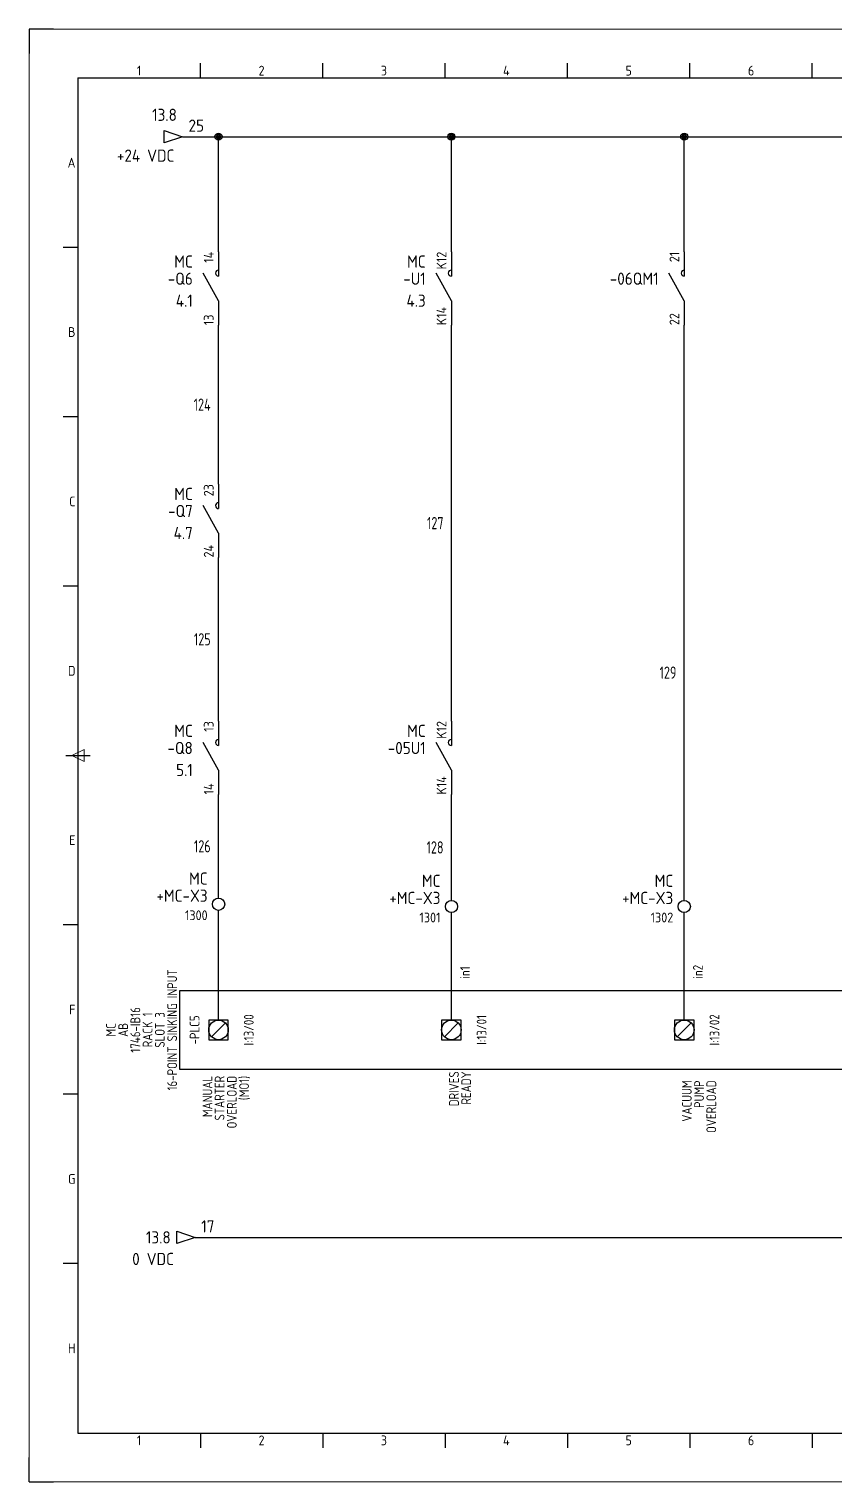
# Model space of a CAD drawing. Header units: millimetres. Extents: x 0 to 841, y 0 to 594.
# Drawn here: x 0 to 330, y 0 to 594 of the extents above; entities that cross this region are included whole.
import ezdxf
from ezdxf.enums import TextEntityAlignment as Align

# ---------------------------------------------------------------- set-up
doc = ezdxf.new("R2010")
doc.units = ezdxf.units.MM
doc.header["$LTSCALE"] = 12
for name, color, linetype in [('AE_BOR', 1, 'Continuous'), ('BLU_1.0mm^2', 5, 'Continuous'), ('BLU_1.5mm^2', 5, 'Continuous'), ('DESC', 150, 'Continuous'), ('GRN_1.0mm^2', 3, 'Continuous'), ('GRY_0.5mm^2', 9, 'Continuous'), ('LOC', 8, 'Continuous'), ('MISC', 7, 'Continuous'), ('SYMS', 7, 'Continuous'), ('TAGS', 150, 'Continuous'), ('TERMS', 123, 'Continuous'), ('WIRENO', 72, 'Continuous'), ('WIREREF_DEST', 52, 'Continuous'), ('XREF', 7, 'Continuous'), ('XREFCHILD', 134, 'Continuous')]:
    doc.layers.add(name, color=color, linetype=linetype)
doc.styles.add('WD_IEC', font='isocp2.shx', dxfattribs={"width": 0.9, "height": 4, "bigfont": 'gbcbig.shx'})

# ---------------------------------------------------------------- blocks, each defined once
blk = doc.blocks.new('gb_a1')
for p, q in [((20, 574), (20, 20)), ((20, 574), (821, 574)), ((20, 20), (821, 20))]:
    blk.add_line(p, q)
at = {"layer": 'AE_BOR', "lineweight": 30}
for p, q in [((10, 594), (0, 594)), ((0, 594), (0, 584)), ((0, 0), (0, 10)), ((0, 0), (10, 0))]:
    blk.add_line(p, q, dxfattribs=at)
at = {"layer": 'AE_BOR', "color": 1, "lineweight": 15}
for p, q in [((0, 594), (841, 594)), ((0, 0), (0, 594)), ((17.5, 297), (22.5, 299.5)), ((22.5, 294.5), (17.5, 297)), ((22.5, 299.5), (22.5, 294.5)), ((841, 0), (0, 0))]:
    blk.add_line(p, q, dxfattribs=at)
at = {"layer": 'AE_BOR'}
for p, q in [((70.0625, 574), (70.0625, 580)), ((120.125, 574), (120.125, 580)), ((170.1875, 574), (170.1875, 580)), ((220.25, 574), (220.25, 580)), ((270.3125, 574), (270.3125, 580)), ((320.375, 574), (320.375, 580)), ((20, 504.75), (14, 504.75)), ((20, 435.5), (14, 435.5)), ((20, 366.25), (14, 366.25)), ((20, 227.75), (14, 227.75)), ((20, 158.5), (14, 158.5)), ((20, 89.25), (14, 89.25)), ((70.0625, 20), (70.0625, 14)), ((120.125, 20), (120.125, 14)), ((170.1875, 20), (170.1875, 14)), ((220.25, 20), (220.25, 14)), ((270.3125, 20), (270.3125, 14)), ((320.375, 20), (320.375, 14))]:
    blk.add_line(p, q, dxfattribs=at)
at = {"layer": 'AE_BOR', "color": 2, "lineweight": 30}
blk.add_line((15, 297), (25, 297), dxfattribs=at)
at = {"layer": 'AE_BOR', "style": 'WD_IEC'}
for s, p in [('1', (45.03125, 575)), ('2', (95.09375, 575)), ('3', (145.15625, 575)), ('4', (195.21875, 575)), ('5', (245.28125, 575)), ('6', (295.34375, 575)), ('1', (45.03125, 15)), ('2', (95.09375, 15)), ('3', (145.15625, 15)), ('4', (195.21875, 15)), ('5', (245.28125, 15)), ('6', (295.34375, 15))]:
    blk.add_text(s, height=4, dxfattribs=at).set_placement(p, align=Align.CENTER)
for s, p in [('A', (19, 539.375)), ('B', (19, 470.125)), ('C', (19, 400.875)), ('D', (19, 331.625)), ('E', (19, 262.375)), ('F', (19, 193.125)), ('G', (19, 123.875)), ('H', (19, 54.625))]:
    blk.add_text(s, height=4, dxfattribs=at).set_placement(p, align=Align.MIDDLE_RIGHT)
blk = doc.blocks.new('PLCIO_3881')
at = {"layer": 'SYMS'}
for p, q in [((-16, 16), (-16, -16)), ((678.75, 16), (-16, 16)), ((678.75, 3.59), (678.75, 16)), ((-4, 4), (-4, -4)), ((4, 4), (-4, 4)), ((-4, 4), (-4, -4)), ((4, 4), (-4, 4)), ((-2.83, -2.83), (2.83, 2.83)), ((4, -4), (4, 4)), ((4, -4), (4, 4)), ((91.25, 4), (91.25, -4)), ((99.25, 4), (91.25, 4)), ((91.25, 4), (91.25, -4)), ((99.25, 4), (91.25, 4)), ((92.42, -2.83), (98.08, 2.83)), ((99.25, -4), (99.25, 4)), ((99.25, -4), (99.25, 4)), ((186.5, 4), (186.5, -4)), ((194.5, 4), (186.5, 4)), ((186.5, 4), (186.5, -4)), ((194.5, 4), (186.5, 4)), ((187.67, -2.83), (193.33, 2.83)), ((194.5, -4), (194.5, 4)), ((194.5, -4), (194.5, 4)), ((281.75, 4), (281.75, -4)), ((289.75, 4), (281.75, 4)), ((281.75, 4), (281.75, -4)), ((289.75, 4), (281.75, 4)), ((282.92, -2.83), (288.58, 2.83)), ((289.75, -4), (289.75, 4)), ((289.75, -4), (289.75, 4)), ((377, 4), (377, -4)), ((385, 4), (377, 4)), ((377, 4), (377, -4)), ((385, 4), (377, 4)), ((378.17, -2.83), (383.83, 2.83)), ((385, -4), (385, 4)), ((385, -4), (385, 4)), ((472.25, 4), (472.25, -4)), ((480.25, 4), (472.25, 4)), ((472.25, 4), (472.25, -4)), ((480.25, 4), (472.25, 4)), ((473.42, -2.83), (479.08, 2.83)), ((480.25, -4), (480.25, 4)), ((480.25, -4), (480.25, 4)), ((567.5, 4), (567.5, -4)), ((575.5, 4), (567.5, 4)), ((567.5, 4), (567.5, -4)), ((575.5, 4), (567.5, 4)), ((568.67, -2.83), (574.33, 2.83)), ((575.5, -4), (575.5, 4)), ((575.5, -4), (575.5, 4)), ((662.75, 4), (662.75, -4)), ((670.75, 4), (662.75, 4)), ((662.75, 4), (662.75, -4)), ((670.75, 4), (662.75, 4)), ((663.92, -2.83), (669.58, 2.83)), ((670.75, -4), (670.75, 4)), ((670.75, -4), (670.75, 4)), ((677.05, 1.89), (678.75, 3.59)), ((680.45, -1.5), (677.05, 1.89)), ((-4, -4), (4, -4)), ((-4, -4), (4, -4)), ((91.25, -4), (99.25, -4)), ((91.25, -4), (99.25, -4)), ((186.5, -4), (194.5, -4)), ((186.5, -4), (194.5, -4)), ((281.75, -4), (289.75, -4)), ((281.75, -4), (289.75, -4)), ((377, -4), (385, -4)), ((377, -4), (385, -4)), ((472.25, -4), (480.25, -4)), ((472.25, -4), (480.25, -4)), ((567.5, -4), (575.5, -4)), ((567.5, -4), (575.5, -4)), ((662.75, -4), (670.75, -4)), ((662.75, -4), (670.75, -4)), ((678.75, -3.2), (680.45, -1.5)), ((678.75, -16), (678.75, -3.2)), ((-16, -16), (678.75, -16))]:
    blk.add_line(p, q, dxfattribs=at)
for centre in [(0, 0), (95.25, 0), (190.5, 0), (285.75, 0), (381, 0), (476.25, 0), (571.5, 0), (666.75, 0)]:
    blk.add_circle(centre, 4, dxfattribs=at)
at = {"layer": 'SYMS', "style": 'WD_IEC', "width": 0.9}
for tag, p in [('TERMDESC01', (1.08, 6)), ('TERMDESC02', (96.33, 6)), ('TERMDESC03', (191.58, 6)), ('TERMDESC04', (286.83, 6)), ('TERMDESC05', (382.08, 6)), ('TERMDESC06', (477.33, 6)), ('TERMDESC07', (572.58, 6)), ('TERMDESC08', (667.83, 6))]:
    blk.add_attdef(tag, text='', height=4, rotation=90, dxfattribs=at).set_placement(p, align=Align.TOP_LEFT)
at = {"layer": 'SYMS', "style": 'WD_IEC'}
for tag, width, p in [('TERM01', 0.9, (-6, 0)), ('TERM01', 0.9, (-5, 0)), ('TERM02', 0.9, (89.25, 0)), ('TERM03', 0.9, (184.5, 0)), ('TERM04', 0.9, (279.75, 0)), ('TERM05', 0.9, (375, 0)), ('TERM06', 0.9, (470.25, 0)), ('TERM07', 0.9, (565.5, 0)), ('TERM08', 0.9, (660.75, 0)), ('INST', 0.8, (-47, 0)), ('LOC', 0.8, (-42, 0)), ('MFG', 0.8, (-37, 0)), ('CAT', 0.8, (-32, 0)), ('LINE1', 0.9, (-27, 0)), ('LINE2', 0.9, (-22, 0)), ('DESC', 0.9, (-16.95, 0)), ('TAG', 0.8, (-10.29, 0))]:
    blk.add_attdef(tag, text='', height=4, rotation=90, dxfattribs=dict(at, width=width)).set_placement(p, align=Align.CENTER)
at = {"layer": 'SYMS', "style": 'WD_IEC', "width": 0.8}
for tag, p in [('TAGA01', (6, 0)), ('TAGA02', (101.25, 0)), ('TAGA03', (196.5, 0)), ('TAGA04', (291.75, 0)), ('TAGA05', (387, 0)), ('TAGA06', (482.25, 0)), ('TAGA07', (577.5, 0)), ('TAGA08', (672.75, 0))]:
    blk.add_attdef(tag, text='', height=4, rotation=90, dxfattribs=at).set_placement(p, align=Align.TOP_CENTER)
at = {"layer": 'SYMS', "style": 'WD_IEC', "width": 0.9, "flags": 1}
for tag, p in [('X2TERM01', (0, 4)), ('X2TERM02', (95.25, 4)), ('X2TERM03', (190.5, 4)), ('X2TERM04', (285.75, 4)), ('X2TERM05', (381, 4)), ('X2TERM06', (476.25, 4)), ('X2TERM07', (571.5, 4)), ('X2TERM08', (666.75, 4))]:
    blk.add_attdef(tag, text='', height=0.64, rotation=90, dxfattribs=at).set_placement(p, align=Align.RIGHT)
at = {"layer": 'SYMS', "linetype": 'Continuous', "style": 'WD_IEC', "width": 0.9, "flags": 9}
blk.add_attdef('ASSYCODE', text='', height=0.64, rotation=90, dxfattribs=at).set_placement((-34.28, -7.36), align=Align.CENTER)
at = {"layer": 'SYMS', "style": 'WD_IEC', "width": 0.9}
for tag, p in [('DESCA01', (-3, -37)), ('DESCB01', (2, -37)), ('DESCC01', (7, -37)), ('DESCD01', (12, -37)), ('DESCE01', (17, -37)), ('DESCA02', (92.25, -37)), ('DESCB02', (97.25, -37)), ('DESCC02', (102.25, -37)), ('DESCD02', (107.25, -37)), ('DESCE02', (112.25, -37)), ('DESCA03', (187.5, -37)), ('DESCB03', (192.5, -37)), ('DESCC03', (197.5, -37)), ('DESCD03', (202.5, -37)), ('DESCE03', (207.5, -37)), ('DESCA04', (282.75, -37)), ('DESCB04', (287.75, -37)), ('DESCC04', (292.75, -37)), ('DESCD04', (297.75, -37)), ('DESCE04', (302.75, -37)), ('DESCA05', (378, -37)), ('DESCB05', (383, -37)), ('DESCC05', (388, -37)), ('DESCD05', (393, -37)), ('DESCE05', (398, -37)), ('DESCA06', (473.25, -37)), ('DESCB06', (478.25, -37)), ('DESCC06', (483.25, -37)), ('DESCD06', (488.25, -37)), ('DESCE06', (493.25, -37)), ('DESCA07', (568.5, -37)), ('DESCB07', (573.5, -37)), ('DESCC07', (578.5, -37)), ('DESCD07', (583.5, -37)), ('DESCE07', (588.5, -37)), ('DESCA08', (663.75, -37)), ('DESCB08', (668.75, -37)), ('DESCC08', (673.75, -37)), ('DESCD08', (678.75, -37)), ('DESCE08', (683.75, -37))]:
    blk.add_attdef(tag, text='', height=4, rotation=90, dxfattribs=at).set_placement(p, align=Align.RIGHT)
blk = doc.blocks.new('VMS21P')
for p, q in [((0, 7.5), (0, 2.5)), ((0, -2.5), (-3.125, 3.125)), ((0, -2.5), (0, -7.5))]:
    blk.add_line(p, q)
blk.add_arc((0, 3.125), 0.625, 90, 270)
at = {"style": 'WD_IEC'}
for tag, p in [('INST', (-5.25, 7.75)), ('LOC', (-5.25, 4.25)), ('TAG2', (-5.25, 0.75)), ('XREF', (-5.25, -3.75)), ('DESC1', (-5.25, -7.6)), ('DESC2', (-5.25, -11.1)), ('DESC3', (-5.25, -14.6))]:
    blk.add_attdef(tag, text='', height=2.5, dxfattribs=at).set_placement(p, align=Align.RIGHT)
blk.add_attdef('TERM01', text='', height=2, rotation=90, dxfattribs=at).set_placement((-1, 7.5), align=Align.RIGHT)
at = {"style": 'WD_IEC', "flags": 1}
for tag, p, height in [('X2TERM01', (0, 7.5), 0.32), ('X4LINK', (-2, 0), 0.32), ('X1LINK', (-0.5, 0), 0.32), ('CONTACT', (4, -3.5), 1), ('FAMILY', (4, -5), 1), ('X8TERM02', (0, -7.5), 0.32)]:
    blk.add_attdef(tag, p, '', height=height, dxfattribs=at)
at = {"style": 'WD_IEC'}
blk.add_attdef('TERM02', (-1, -7.5), '', height=2, rotation=90, dxfattribs=at)
blk = doc.blocks.new('HA1D3')
blk.add_lwpolyline([(0, 0), (-3.75, -1.25), (-3.75, 1.25)], close=True)
at = {"style": 'WD_IEC'}
for tag, p, height, flags in [('WIRENO', (1.25, 1), 2.5, 8), ('X1TERM01', (0, 0), 0.32, 1)]:
    blk.add_attdef(tag, p, '', height=height, dxfattribs=dict(at, flags=flags))
blk.add_attdef('XREF', text='', height=2.5, dxfattribs=at).set_placement((-5, 0), align=Align.MIDDLE_RIGHT)
at = {"style": 'WD_IEC', "flags": 1}
blk.add_attdef('SIGCODE', text='', height=1, dxfattribs=at).set_placement((-2.5, 1.8), align=Align.RIGHT)
at = {"style": 'WD_IEC'}
blk.add_attdef('DESC1', text='', height=2.5, dxfattribs=at).set_placement((1.25, -1), align=Align.TOP_LEFT)
blk = doc.blocks.new('WD_WNV')
at = {"linetype": 'Continuous', "style": 'WD_IEC', "width": 0.8}
blk.add_attdef('WIRENO', text='', height=2.5, dxfattribs=at).set_placement((-1.6, 0), align=Align.MIDDLE_RIGHT)
at = {"style": 'WD_IEC', "flags": 1}
for tag, p in [('W08USER', (-1, 0.375)), ('W04USER', (-1, 0.875)), ('W05USER', (-1, 0.75)), ('W09USER', (-1, 0.25)), ('W03USER', (-1, 1)), ('W06USER', (-1, 0.625)), ('W07USER', (-1, 0.5)), ('W02USER', (-1, 1.125)), ('W01USER', (-1, 1.25)), ('W10USER', (-1, 0.125))]:
    blk.add_attdef(tag, text='', height=0.08, dxfattribs=at).set_placement(p, align=Align.CENTER)
blk = doc.blocks.new('wddot')
for radius in [0.72, 0.449, 0.223]:
    blk.add_circle((0, 0), radius)
blk = doc.blocks.new('VT0002')
blk.add_circle((0, 0), 1.25)
at = {"style": 'WD_IEC'}
for tag, p in [('INST', (-2.25, 7.5)), ('LOC', (-2.25, 4))]:
    blk.add_attdef(tag, text='', height=2.5, dxfattribs=at).set_placement(p, align=Align.RIGHT)
at = {"style": 'WD_IEC', "flags": 1}
for tag, p, height in [('ASSYCODE', (2.75, 10.75), 1), ('CATDESC', (2.75, 9.25), 1), ('MFG', (2.75, 7.25), 1.5), ('CAT', (2.75, 4.75), 1.5), ('X4TERM01', (-1.25, 0), 0.32), ('X4PIN01', (-1.25, 1), 0.4), ('X4TERMDESC01', (-1.25, 0.5), 0.4), ('X2TERM01', (0, 1.25), 0.32), ('X2PIN01', (0, 2.25), 0.4), ('X2TERMDESC01', (0, 1.75), 0.4), ('X8PIN01', (0, -0.25), 0.4), ('X1TERM01', (1.25, 0), 0.32), ('X1PIN01', (1.25, 1), 0.4), ('X1TERMDESC01', (1.25, 0.5), 0.4), ('X8TERM01', (0, -1.25), 0.32), ('X8TERMDESC01', (0, -0.75), 0.4), ('STRIPSEQ', (0, -3), 0.4), ('LINKTERM', (0, -2), 0.4)]:
    blk.add_attdef(tag, p, '', height=height, dxfattribs=at)
at = {"style": 'WD_IEC', "flags": 8}
for tag, height, p in [('TAGSTRIP', 2.5, (-2.25, 0.5)), ('TERM01', 2, (-2.25, -3.25))]:
    blk.add_attdef(tag, text='', height=height, dxfattribs=at).set_placement(p, align=Align.RIGHT)

msp = doc.modelspace()

# ---------------------------------------------------------------- linework, layer by layer
at = {"layer": 'BLU_1.0mm^2', "ltscale": 4}
msp.add_line((62.74, 550), (763.73, 550), dxfattribs=at)
at = {"layer": 'BLU_1.0mm^2'}
for p, q in [((77.49, 502.95), (77.49, 550)), ((172.74, 502.95), (172.74, 550)), ((267.99, 502.95), (267.99, 550))]:
    msp.add_line(p, q, dxfattribs=at)
at = {"layer": 'BLU_1.5mm^2'}
for p, q in [((77.49, 407.95), (77.49, 472.95)), ((172.74, 311.07), (172.74, 472.95)), ((267.99, 237.76), (267.99, 472.95)), ((77.49, 311.07), (77.49, 377.95)), ((77.49, 238.68), (77.49, 281.07)), ((172.74, 237.76), (172.74, 281.07))]:
    msp.add_line(p, q, dxfattribs=at)
at = {"layer": 'GRN_1.0mm^2', "ltscale": 4}
msp.add_line((67.94, 100), (783.08, 100), dxfattribs=at)
at = {"layer": 'GRY_0.5mm^2'}
for p, q in [((77.49, 188.82), (77.49, 233.68)), ((172.74, 188.82), (172.74, 232.76)), ((267.99, 188.82), (267.99, 232.76))]:
    msp.add_line(p, q, dxfattribs=at)

# ---------------------------------------------------------------- block references
msp.add_blockref('gb_a1', (0, 0))
at = {"layer": 'SYMS', "ltscale": 4}
ref = msp.add_blockref('HA1D3', (62.74, 550), dxfattribs=dict(at, xscale=2, yscale=2, zscale=2))
ref.add_attrib('WIRENO', '25', (65.24, 552), dxfattribs={"layer": 'WIREREF_DEST', "height": 5, "style": 'WD_IEC', "flags": 8})
ref.add_attrib('DESC1', '+24 VDC', dxfattribs={"layer": 'DESC', "height": 5, "style": 'WD_IEC'}).set_placement((35.95, 544.75), align=Align.TOP_LEFT)
ref.add_attrib('XREF', '13.8', dxfattribs={"layer": 'XREF', "height": 5, "style": 'WD_IEC'}).set_placement((60.47, 558.94), align=Align.MIDDLE_RIGHT)
at = {"layer": 'SYMS', "xscale": 2, "yscale": 2, "zscale": 2}
for p in [(77.49, 550), (172.74, 550), (267.99, 550)]:
    msp.add_blockref('wddot', p, dxfattribs=at)
at = {"layer": 'SYMS', "ltscale": 4}
ref = msp.add_blockref('VMS21P', (77.49, 487.95), dxfattribs=dict(at, xscale=2, yscale=2, zscale=2))
ref.add_attrib('TAG2', '-Q6', dxfattribs={"layer": 'TAGS', "height": 5, "style": 'WD_IEC'}).set_placement((66.99, 489.45), align=Align.RIGHT)
ref.add_attrib('LOC', 'MC', dxfattribs={"layer": 'LOC', "height": 5, "style": 'WD_IEC'}).set_placement((66.99, 496.45), align=Align.RIGHT)
ref.add_attrib('XREF', '4.1', dxfattribs={"layer": 'XREFCHILD', "height": 5, "style": 'WD_IEC'}).set_placement((66.99, 480.45), align=Align.RIGHT)
ref.add_attrib('TERM01', '14', dxfattribs={"layer": 'TERMS', "height": 4, "rotation": 90, "style": 'WD_IEC'}).set_placement((75.49, 502.95), align=Align.RIGHT)
ref.add_attrib('TERM02', '13', (75.49, 472.95), dxfattribs={"layer": 'TERMS', "height": 4, "rotation": 90, "style": 'WD_IEC'})
ref = msp.add_blockref('VMS21P', (172.74, 487.95), dxfattribs=dict(at, xscale=2, yscale=2, zscale=2))
ref.add_attrib('TAG2', '-U1', dxfattribs={"layer": 'TAGS', "height": 5, "style": 'WD_IEC'}).set_placement((162.24, 489.45), align=Align.RIGHT)
ref.add_attrib('LOC', 'MC', dxfattribs={"layer": 'LOC', "height": 5, "style": 'WD_IEC'}).set_placement((162.24, 496.45), align=Align.RIGHT)
ref.add_attrib('XREF', '4.3', dxfattribs={"layer": 'XREFCHILD', "height": 5, "style": 'WD_IEC'}).set_placement((162.24, 480.45), align=Align.RIGHT)
ref.add_attrib('TERM01', 'K12', dxfattribs={"layer": 'TERMS', "height": 4, "rotation": 90, "style": 'WD_IEC'}).set_placement((170.74, 502.95), align=Align.RIGHT)
ref.add_attrib('TERM02', 'K14', (170.74, 472.95), dxfattribs={"layer": 'TERMS', "height": 4, "rotation": 90, "style": 'WD_IEC'})
ref = msp.add_blockref('VMS21P', (267.99, 487.95), dxfattribs=dict(at, xscale=2, yscale=2, zscale=2))
ref.add_attrib('TAG2', '-06QM1', dxfattribs={"layer": 'TAGS', "height": 5, "style": 'WD_IEC'}).set_placement((257.49, 489.45), align=Align.RIGHT)
ref.add_attrib('TERM01', '21', dxfattribs={"layer": 'TERMS', "height": 4, "rotation": 90, "style": 'WD_IEC'}).set_placement((265.99, 502.95), align=Align.RIGHT)
ref.add_attrib('TERM02', '22', (265.99, 472.95), dxfattribs={"layer": 'TERMS', "height": 4, "rotation": 90, "style": 'WD_IEC'})
ref = msp.add_blockref('VMS21P', (77.49, 392.95), dxfattribs=dict(at, xscale=2, yscale=2, zscale=2))
ref.add_attrib('TAG2', '-Q7', dxfattribs={"layer": 'TAGS', "height": 5, "style": 'WD_IEC'}).set_placement((66.99, 394.45), align=Align.RIGHT)
ref.add_attrib('LOC', 'MC', dxfattribs={"layer": 'LOC', "height": 5, "style": 'WD_IEC'}).set_placement((66.99, 401.45), align=Align.RIGHT)
ref.add_attrib('XREF', '4.7', dxfattribs={"layer": 'XREFCHILD', "height": 5, "style": 'WD_IEC'}).set_placement((66.99, 385.45), align=Align.RIGHT)
ref.add_attrib('TERM01', '23', dxfattribs={"layer": 'TERMS', "height": 4, "rotation": 90, "style": 'WD_IEC'}).set_placement((75.49, 407.95), align=Align.RIGHT)
ref.add_attrib('TERM02', '24', (75.49, 377.95), dxfattribs={"layer": 'TERMS', "height": 4, "rotation": 90, "style": 'WD_IEC'})
ref = msp.add_blockref('VMS21P', (77.49, 296.07), dxfattribs=dict(at, xscale=2, yscale=2, zscale=2))
ref.add_attrib('TAG2', '-Q8', dxfattribs={"layer": 'TAGS', "height": 5, "style": 'WD_IEC'}).set_placement((66.99, 297.57), align=Align.RIGHT)
ref.add_attrib('LOC', 'MC', dxfattribs={"layer": 'LOC', "height": 5, "style": 'WD_IEC'}).set_placement((66.99, 304.57), align=Align.RIGHT)
ref.add_attrib('XREF', '5.1', dxfattribs={"layer": 'XREFCHILD', "height": 5, "style": 'WD_IEC'}).set_placement((66.99, 288.57), align=Align.RIGHT)
ref.add_attrib('TERM01', '13', dxfattribs={"layer": 'TERMS', "height": 4, "rotation": 90, "style": 'WD_IEC'}).set_placement((75.49, 311.07), align=Align.RIGHT)
ref.add_attrib('TERM02', '14', (75.49, 281.07), dxfattribs={"layer": 'TERMS', "height": 4, "rotation": 90, "style": 'WD_IEC'})
ref = msp.add_blockref('VMS21P', (172.74, 296.07), dxfattribs=dict(at, xscale=2, yscale=2, zscale=2))
ref.add_attrib('TAG2', '-05U1', dxfattribs={"layer": 'TAGS', "height": 5, "style": 'WD_IEC'}).set_placement((162.24, 297.57), align=Align.RIGHT)
ref.add_attrib('LOC', 'MC', dxfattribs={"layer": 'LOC', "height": 5, "style": 'WD_IEC'}).set_placement((162.24, 304.57), align=Align.RIGHT)
ref.add_attrib('TERM01', 'K12', dxfattribs={"layer": 'TERMS', "height": 4, "rotation": 90, "style": 'WD_IEC'}).set_placement((170.74, 311.07), align=Align.RIGHT)
ref.add_attrib('TERM02', 'K14', (170.74, 281.07), dxfattribs={"layer": 'TERMS', "height": 4, "rotation": 90, "style": 'WD_IEC'})
at = {"layer": 'SYMS'}
ref = msp.add_blockref('VT0002', (77.54, 236.18), dxfattribs=dict(at, xscale=2, yscale=2, zscale=2))
ref.add_attrib('TAGSTRIP', '+MC-X3', dxfattribs={"layer": 'TAGS', "height": 5, "style": 'WD_IEC', "flags": 8}).set_placement((73.04, 237.18), align=Align.RIGHT)
ref.add_attrib('LOC', 'MC', dxfattribs={"layer": 'LOC', "height": 5, "style": 'WD_IEC'}).set_placement((73.04, 244.18), align=Align.RIGHT)
ref.add_attrib('TERM01', '1300', dxfattribs={"layer": 'TERMS', "height": 4, "style": 'WD_IEC', "flags": 8}).set_placement((73.04, 229.68), align=Align.RIGHT)
ref = msp.add_blockref('VT0002', (172.78, 235.26), dxfattribs=dict(at, xscale=2, yscale=2, zscale=2))
ref.add_attrib('TAGSTRIP', '+MC-X3', dxfattribs={"layer": 'TAGS', "height": 5, "style": 'WD_IEC', "flags": 8}).set_placement((168.28, 236.26), align=Align.RIGHT)
ref.add_attrib('LOC', 'MC', dxfattribs={"layer": 'LOC', "height": 5, "style": 'WD_IEC'}).set_placement((168.28, 243.26), align=Align.RIGHT)
ref.add_attrib('TERM01', '1301', dxfattribs={"layer": 'TERMS', "height": 4, "style": 'WD_IEC', "flags": 8}).set_placement((168.28, 228.76), align=Align.RIGHT)
ref = msp.add_blockref('VT0002', (267.99, 235.26), dxfattribs=dict(at, xscale=2, yscale=2, zscale=2))
ref.add_attrib('TAGSTRIP', '+MC-X3', dxfattribs={"layer": 'TAGS', "height": 5, "style": 'WD_IEC', "flags": 8}).set_placement((263.49, 236.26), align=Align.RIGHT)
ref.add_attrib('LOC', 'MC', dxfattribs={"layer": 'LOC', "height": 5, "style": 'WD_IEC'}).set_placement((263.49, 243.26), align=Align.RIGHT)
ref.add_attrib('TERM01', '1302', dxfattribs={"layer": 'TERMS', "height": 4, "style": 'WD_IEC', "flags": 8}).set_placement((263.49, 228.76), align=Align.RIGHT)
ref = msp.add_blockref('PLCIO_3881', (77.49, 184.82), dxfattribs=at)
ref.add_attrib('TAGA01', 'I:13/00', dxfattribs={"layer": 'TAGS', "height": 4, "rotation": 90, "style": 'WD_IEC', "width": 0.9}).set_placement((87.86, 184.82), align=Align.TOP_CENTER)
ref.add_attrib('DESCA01', 'MANUAL', dxfattribs={"layer": 'DESC', "height": 4, "rotation": 90, "style": 'WD_IEC', "width": 0.9}).set_placement((74.95, 166.02), align=Align.RIGHT)
ref.add_attrib('DESCB01', 'STARTER', dxfattribs={"layer": 'DESC', "height": 4, "rotation": 90, "style": 'WD_IEC', "width": 0.9}).set_placement((79.95, 166.02), align=Align.RIGHT)
ref.add_attrib('LINE1', 'RACK 1', dxfattribs={"layer": 'MISC', "height": 4, "rotation": 90, "style": 'WD_IEC', "width": 0.9}).set_placement((50.49, 184.82), align=Align.CENTER)
ref.add_attrib('LINE2', 'SLOT 3', dxfattribs={"layer": 'MISC', "height": 4, "rotation": 90, "style": 'WD_IEC', "width": 0.9}).set_placement((55.49, 184.82), align=Align.CENTER)
ref.add_attrib('MFG', 'AB', dxfattribs={"layer": 'MISC', "height": 4, "rotation": 90, "style": 'WD_IEC', "width": 0.9}).set_placement((40.49, 184.82), align=Align.CENTER)
ref.add_attrib('LOC', 'MC', dxfattribs={"layer": 'LOC', "height": 4, "rotation": 90, "style": 'WD_IEC', "width": 0.9}).set_placement((35.49, 184.82), align=Align.CENTER)
ref.add_attrib('CAT', '1746-IB16', dxfattribs={"layer": 'MISC', "height": 4, "rotation": 90, "style": 'WD_IEC', "width": 0.9}).set_placement((45.49, 184.82), align=Align.CENTER)
ref.add_attrib('DESC', '16-POINT SINKING INPUT', dxfattribs={"layer": 'DESC', "height": 4, "rotation": 90, "style": 'WD_IEC', "width": 0.9}).set_placement((60.54, 184.82), align=Align.CENTER)
ref.add_attrib('TAG', '-PLC5', dxfattribs={"layer": 'TAGS', "height": 4, "rotation": 90, "style": 'WD_IEC', "width": 0.9}).set_placement((69.7, 184.82), align=Align.CENTER)
ref.add_attrib('DESCC01', 'OVERLOAD', dxfattribs={"layer": 'DESC', "height": 4, "rotation": 90, "style": 'WD_IEC', "width": 0.9}).set_placement((84.95, 166.02), align=Align.RIGHT)
ref.add_attrib('DESCD01', '(MO1)', dxfattribs={"layer": 'DESC', "height": 4, "rotation": 90, "style": 'WD_IEC', "width": 0.9}).set_placement((89.95, 166.02), align=Align.RIGHT)
ref.add_attrib('TAGA02', 'I:13/01', dxfattribs={"layer": 'TAGS', "height": 4, "rotation": 90, "style": 'WD_IEC', "width": 0.9}).set_placement((183.11, 184.82), align=Align.TOP_CENTER)
ref.add_attrib('DESCA02', 'DRIVES', dxfattribs={"layer": 'DESC', "height": 4, "rotation": 90, "style": 'WD_IEC', "width": 0.9}).set_placement((175.81, 167.89), align=Align.RIGHT)
ref.add_attrib('DESCB02', 'READY', dxfattribs={"layer": 'DESC', "height": 4, "rotation": 90, "style": 'WD_IEC', "width": 0.9}).set_placement((180.81, 167.89), align=Align.RIGHT)
ref.add_attrib('TERMDESC02', 'in1', dxfattribs={"layer": 'TERMS', "height": 4, "rotation": 90, "style": 'WD_IEC', "width": 0.9}).set_placement((176.32, 205.82), align=Align.TOP_LEFT)
ref.add_attrib('TAGA03', 'I:13/02', dxfattribs={"layer": 'TAGS', "height": 4, "rotation": 90, "style": 'WD_IEC', "width": 0.9}).set_placement((278.36, 184.82), align=Align.TOP_CENTER)
ref.add_attrib('DESCA03', 'VACUUM', dxfattribs={"layer": 'DESC', "height": 4, "rotation": 90, "style": 'WD_IEC', "width": 0.9}).set_placement((271.06, 164.16), align=Align.RIGHT)
ref.add_attrib('DESCB03', 'PUMP', dxfattribs={"layer": 'DESC', "height": 4, "rotation": 90, "style": 'WD_IEC', "width": 0.9}).set_placement((276.06, 164.16), align=Align.RIGHT)
ref.add_attrib('TERMDESC03', 'in2', dxfattribs={"layer": 'TERMS', "height": 4, "rotation": 90, "style": 'WD_IEC', "width": 0.9}).set_placement((271.57, 205.82), align=Align.TOP_LEFT)
ref.add_attrib('DESCC03', 'OVERLOAD', dxfattribs={"layer": 'DESC', "height": 4, "rotation": 90, "style": 'WD_IEC', "width": 0.9}).set_placement((281.06, 164.16), align=Align.RIGHT)
ref.add_attrib('TAGA04', 'I:13/03', dxfattribs={"layer": 'TAGS', "height": 4, "rotation": 90, "style": 'WD_IEC', "width": 0.9}).set_placement((373.61, 184.82), align=Align.TOP_CENTER)
ref.add_attrib('DESCA04', 'RUN/', dxfattribs={"layer": 'DESC', "height": 4, "rotation": 90, "style": 'WD_IEC', "width": 0.9}).set_placement((365.37, 165.56), align=Align.RIGHT)
ref.add_attrib('DESCB04', 'JOG', dxfattribs={"layer": 'DESC', "height": 4, "rotation": 90, "style": 'WD_IEC', "width": 0.9}).set_placement((370.37, 165.56), align=Align.RIGHT)
ref.add_attrib('TERMDESC04', 'in3', dxfattribs={"layer": 'TERMS', "height": 4, "rotation": 90, "style": 'WD_IEC', "width": 0.9}).set_placement((366.82, 205.82), align=Align.TOP_LEFT)
ref.add_attrib('DESCC04', 'SWITCH', dxfattribs={"layer": 'DESC', "height": 4, "rotation": 90, "style": 'WD_IEC', "width": 0.9}).set_placement((375.37, 165.56), align=Align.RIGHT)
ref.add_attrib('TAGA05', 'I:13/04', dxfattribs={"layer": 'TAGS', "height": 4, "rotation": 90, "style": 'WD_IEC', "width": 0.9}).set_placement((468.86, 184.82), align=Align.TOP_CENTER)
ref.add_attrib('DESCA05', 'TAMPING', dxfattribs={"layer": 'DESC', "height": 4, "rotation": 90, "style": 'WD_IEC', "width": 0.9}).set_placement((461.09, 164.62), align=Align.RIGHT)
ref.add_attrib('DESCB05', 'STATION', dxfattribs={"layer": 'DESC', "height": 4, "rotation": 90, "style": 'WD_IEC', "width": 0.9}).set_placement((466.09, 164.62), align=Align.RIGHT)
ref.add_attrib('TERMDESC05', 'in4', dxfattribs={"layer": 'TERMS', "height": 4, "rotation": 90, "style": 'WD_IEC', "width": 0.9}).set_placement((462.07, 205.82), align=Align.TOP_LEFT)
ref.add_attrib('DESCC05', '16ME', dxfattribs={"layer": 'DESC', "height": 4, "rotation": 90, "style": 'WD_IEC', "width": 0.9}).set_placement((471.09, 164.62), align=Align.RIGHT)
ref.add_attrib('TAGA06', 'I:13/05', dxfattribs={"layer": 'TAGS', "height": 4, "rotation": 90, "style": 'WD_IEC', "width": 0.9}).set_placement((564.11, 184.82), align=Align.TOP_CENTER)
ref.add_attrib('DESCA06', 'AIR', dxfattribs={"layer": 'DESC', "height": 4, "rotation": 90, "style": 'WD_IEC', "width": 0.9}).set_placement((553.07, 165.56), align=Align.RIGHT)
ref.add_attrib('DESCB06', 'PRESSURE', dxfattribs={"layer": 'DESC', "height": 4, "rotation": 90, "style": 'WD_IEC', "width": 0.9}).set_placement((558.07, 165.56), align=Align.RIGHT)
ref.add_attrib('TERMDESC06', 'in5', dxfattribs={"layer": 'TERMS', "height": 4, "rotation": 90, "style": 'WD_IEC', "width": 0.9}).set_placement((557.32, 205.82), align=Align.TOP_LEFT)
ref.add_attrib('DESCC06', 'OK', dxfattribs={"layer": 'DESC', "height": 4, "rotation": 90, "style": 'WD_IEC', "width": 0.9}).set_placement((563.07, 165.56), align=Align.RIGHT)
ref.add_attrib('TAGA07', 'I:13/06', dxfattribs={"layer": 'TAGS', "height": 4, "rotation": 90, "style": 'WD_IEC', "width": 0.9}).set_placement((659.36, 184.82), align=Align.TOP_CENTER)
ref.add_attrib('DESCA07', 'SEGMENT', dxfattribs={"layer": 'DESC', "height": 4, "rotation": 90, "style": 'WD_IEC', "width": 0.9}).set_placement((649.72, 163.69), align=Align.RIGHT)
ref.add_attrib('DESCB07', 'IN', dxfattribs={"layer": 'DESC', "height": 4, "rotation": 90, "style": 'WD_IEC', "width": 0.9}).set_placement((654.72, 163.69), align=Align.RIGHT)
ref.add_attrib('TERMDESC07', 'in6', dxfattribs={"layer": 'TERMS', "height": 4, "rotation": 90, "style": 'WD_IEC', "width": 0.9}).set_placement((652.57, 205.82), align=Align.TOP_LEFT)
ref.add_attrib('DESCC07', 'POSITION', dxfattribs={"layer": 'DESC', "height": 4, "rotation": 90, "style": 'WD_IEC', "width": 0.9}).set_placement((659.72, 163.69), align=Align.RIGHT)
ref.add_attrib('DESCD07', '(SMALL CAM)', dxfattribs={"layer": 'DESC', "height": 4, "rotation": 90, "style": 'WD_IEC', "width": 0.9}).set_placement((664.72, 163.69), align=Align.RIGHT)
ref.add_attrib('TAGA08', 'I:13/07', dxfattribs={"layer": 'TAGS', "height": 4, "rotation": 90, "style": 'WD_IEC', "width": 0.9}).set_placement((750.24, 184.82), align=Align.TOP_CENTER)
ref.add_attrib('DESCA08', 'CAPSULE', dxfattribs={"layer": 'DESC', "height": 4, "rotation": 90, "style": 'WD_IEC', "width": 0.9}).set_placement((743.1, 165.56), align=Align.RIGHT)
ref.add_attrib('DESCB08', 'HOPPER', dxfattribs={"layer": 'DESC', "height": 4, "rotation": 90, "style": 'WD_IEC', "width": 0.9}).set_placement((748.1, 165.56), align=Align.RIGHT)
ref.add_attrib('TERMDESC08', 'in7', dxfattribs={"layer": 'TERMS', "height": 4, "rotation": 90, "style": 'WD_IEC', "width": 0.9}).set_placement((747.82, 205.82), align=Align.TOP_LEFT)
ref.add_attrib('DESCC08', 'LOW', dxfattribs={"layer": 'DESC', "height": 4, "rotation": 90, "style": 'WD_IEC', "width": 0.9}).set_placement((753.1, 165.56), align=Align.RIGHT)
at = {"layer": 'SYMS', "ltscale": 4}
ref = msp.add_blockref('HA1D3', (67.94, 100), dxfattribs=dict(at, xscale=2, yscale=2, zscale=2))
ref.add_attrib('WIRENO', '17', (70.44, 102), dxfattribs={"layer": 'WIREREF_DEST', "height": 5, "style": 'WD_IEC', "flags": 8})
ref.add_attrib('DESC1', '0 VDC', dxfattribs={"layer": 'DESC', "height": 5, "style": 'WD_IEC'}).set_placement((42.19, 93.66), align=Align.TOP_LEFT)
ref.add_attrib('XREF', '13.8', dxfattribs={"layer": 'XREF', "height": 5, "style": 'WD_IEC'}).set_placement((57.94, 100), align=Align.MIDDLE_RIGHT)
at = {"layer": 'WIRENO', "ltscale": 4}
ref = msp.add_blockref('WD_WNV', (77.49, 440.45), dxfattribs=dict(at, xscale=2, yscale=2, zscale=2))
ref.add_attrib('WIRENO', '124', dxfattribs={"linetype": 'Continuous', "height": 5, "style": 'WD_IEC', "width": 0.8}).set_placement((74.29, 440.45), align=Align.MIDDLE_RIGHT)
ref = msp.add_blockref('WD_WNV', (172.74, 392.01), dxfattribs=dict(at, xscale=2, yscale=2, zscale=2))
ref.add_attrib('WIRENO', '127', dxfattribs={"linetype": 'Continuous', "height": 5, "style": 'WD_IEC', "width": 0.8}).set_placement((169.54, 392.01), align=Align.MIDDLE_RIGHT)
ref = msp.add_blockref('WD_WNV', (77.49, 344.51), dxfattribs=dict(at, xscale=2, yscale=2, zscale=2))
ref.add_attrib('WIRENO', '125', dxfattribs={"linetype": 'Continuous', "height": 5, "style": 'WD_IEC', "width": 0.8}).set_placement((74.29, 344.51), align=Align.MIDDLE_RIGHT)
ref = msp.add_blockref('WD_WNV', (267.99, 330.89), dxfattribs=dict(at, xscale=2, yscale=2, zscale=2))
ref.add_attrib('WIRENO', '129', dxfattribs={"linetype": 'Continuous', "height": 5, "style": 'WD_IEC', "width": 0.8}).set_placement((264.79, 330.89), align=Align.MIDDLE_RIGHT)
ref = msp.add_blockref('WD_WNV', (77.49, 259.88), dxfattribs=dict(at, xscale=2, yscale=2, zscale=2))
ref.add_attrib('WIRENO', '126', dxfattribs={"linetype": 'Continuous', "height": 5, "style": 'WD_IEC', "width": 0.8}).set_placement((74.29, 259.88), align=Align.MIDDLE_RIGHT)
ref = msp.add_blockref('WD_WNV', (172.74, 259.42), dxfattribs=dict(at, xscale=2, yscale=2, zscale=2))
ref.add_attrib('WIRENO', '128', dxfattribs={"linetype": 'Continuous', "height": 5, "style": 'WD_IEC', "width": 0.8}).set_placement((169.54, 259.42), align=Align.MIDDLE_RIGHT)

doc.saveas('drawing.dxf')
